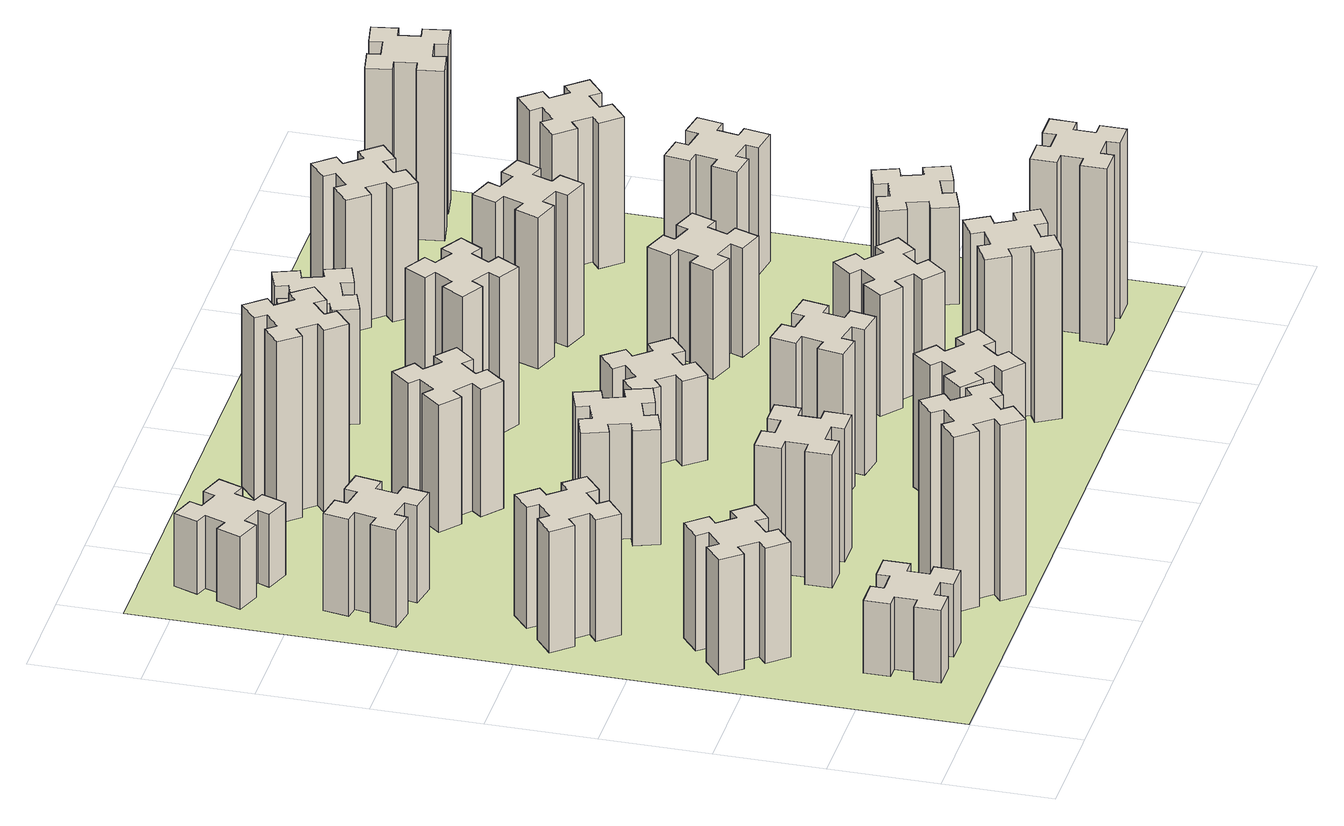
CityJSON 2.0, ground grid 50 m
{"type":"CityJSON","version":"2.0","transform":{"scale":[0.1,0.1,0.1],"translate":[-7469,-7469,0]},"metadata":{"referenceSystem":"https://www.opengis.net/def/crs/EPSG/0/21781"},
"CityObjects":{
"building1":{"type":"Building","attributes":{"class":"1000","function":"1000","usage":"1000","yearOfConstruction":2016,"roofType":"1000","measuredHeight":36,"storeysAboveGround":30,"storeysBelowGround":0},"geometry":[{"type":"Solid","lod":"1","boundaries":[[[[0,1,2,3,4,5,6,7,8,9,10,11,12,13,14,15,16,17,18,19]],[[17,16,20,21]],[[16,15,22,20]],[[15,14,23,22]],[[14,13,24,23]],[[13,12,25,24]],[[12,11,26,25]],[[11,10,27,26]],[[10,9,28,27]],[[9,8,29,28]],[[8,7,30,29]],[[7,6,31,30]],[[6,5,32,31]],[[5,4,33,32]],[[4,3,34,33]],[[3,2,35,34]],[[2,1,36,35]],[[1,0,37,36]],[[0,19,38,37]],[[19,18,39,38]],[[18,17,21,39]],[[24,25,26,27,28,29,30,31,32,33,34,35,36,37,38,39,21,20,22,23]]]]}]},
"building2":{"type":"Building","attributes":{"class":"1000","function":"1000","usage":"1000","yearOfConstruction":2016,"roofType":"1000","measuredHeight":57,"storeysAboveGround":30,"storeysBelowGround":0},"geometry":[{"type":"Solid","lod":"1","boundaries":[[[[40,41,42,43,44,45,46,47,48,49,50,51,52,53,54,55,56,57,58,59]],[[57,56,60,61]],[[56,55,62,60]],[[55,54,63,62]],[[54,53,64,63]],[[53,52,65,64]],[[52,51,66,65]],[[51,50,67,66]],[[50,49,68,67]],[[49,48,69,68]],[[48,47,70,69]],[[47,46,71,70]],[[46,45,72,71]],[[45,44,73,72]],[[44,43,74,73]],[[43,42,75,74]],[[42,41,76,75]],[[41,40,77,76]],[[40,59,78,77]],[[59,58,79,78]],[[58,57,61,79]],[[64,65,66,67,68,69,70,71,72,73,74,75,76,77,78,79,61,60,62,63]]]]}]},
"building3":{"type":"Building","attributes":{"class":"1000","function":"1000","usage":"1000","yearOfConstruction":2016,"roofType":"1000","measuredHeight":60,"storeysAboveGround":30,"storeysBelowGround":0},"geometry":[{"type":"Solid","lod":"1","boundaries":[[[[80,81,82,83,84,85,86,87,88,89,90,91,92,93,94,95,96,97,98,99]],[[97,96,100,101]],[[96,95,102,100]],[[95,94,103,102]],[[94,93,104,103]],[[93,92,105,104]],[[92,91,106,105]],[[91,90,107,106]],[[90,89,108,107]],[[89,88,109,108]],[[88,87,110,109]],[[87,86,111,110]],[[86,85,112,111]],[[85,84,113,112]],[[84,83,114,113]],[[83,82,115,114]],[[82,81,116,115]],[[81,80,117,116]],[[80,99,118,117]],[[99,98,119,118]],[[98,97,101,119]],[[104,105,106,107,108,109,110,111,112,113,114,115,116,117,118,119,101,100,102,103]]]]}]},
"building4":{"type":"Building","attributes":{"class":"1000","function":"1000","usage":"1000","yearOfConstruction":2016,"roofType":"1000","measuredHeight":48,"storeysAboveGround":30,"storeysBelowGround":0},"geometry":[{"type":"Solid","lod":"1","boundaries":[[[[120,121,122,123,124,125,126,127,128,129,130,131,132,133,134,135,136,137,138,139]],[[137,136,140,141]],[[136,135,142,140]],[[135,134,143,142]],[[134,133,144,143]],[[133,132,145,144]],[[132,131,146,145]],[[131,130,147,146]],[[130,129,148,147]],[[129,128,149,148]],[[128,127,150,149]],[[127,126,151,150]],[[126,125,152,151]],[[125,124,153,152]],[[124,123,154,153]],[[123,122,155,154]],[[122,121,156,155]],[[121,120,157,156]],[[120,139,158,157]],[[139,138,159,158]],[[138,137,141,159]],[[144,145,146,147,148,149,150,151,152,153,154,155,156,157,158,159,141,140,142,143]]]]}]},
"building5":{"type":"Building","attributes":{"class":"1000","function":"1000","usage":"1000","yearOfConstruction":2016,"roofType":"1000","measuredHeight":87,"storeysAboveGround":30,"storeysBelowGround":0},"geometry":[{"type":"Solid","lod":"1","boundaries":[[[[160,161,162,163,164,165,166,167,168,169,170,171,172,173,174,175,176,177,178,179]],[[177,176,180,181]],[[176,175,182,180]],[[175,174,183,182]],[[174,173,184,183]],[[173,172,185,184]],[[172,171,186,185]],[[171,170,187,186]],[[170,169,188,187]],[[169,168,189,188]],[[168,167,190,189]],[[167,166,191,190]],[[166,165,192,191]],[[165,164,193,192]],[[164,163,194,193]],[[163,162,195,194]],[[162,161,196,195]],[[161,160,197,196]],[[160,179,198,197]],[[179,178,199,198]],[[178,177,181,199]],[[184,185,186,187,188,189,190,191,192,193,194,195,196,197,198,199,181,180,182,183]]]]}]},
"building6":{"type":"Building","attributes":{"class":"1000","function":"1000","usage":"1000","yearOfConstruction":2016,"roofType":"1000","measuredHeight":36,"storeysAboveGround":30,"storeysBelowGround":0},"geometry":[{"type":"Solid","lod":"1","boundaries":[[[[200,201,202,203,204,205,206,207,208,209,210,211,212,213,214,215,216,217,218,219]],[[217,216,220,221]],[[216,215,222,220]],[[215,214,223,222]],[[214,213,224,223]],[[213,212,225,224]],[[212,211,226,225]],[[211,210,227,226]],[[210,209,228,227]],[[209,208,229,228]],[[208,207,230,229]],[[207,206,231,230]],[[206,205,232,231]],[[205,204,233,232]],[[204,203,234,233]],[[203,202,235,234]],[[202,201,236,235]],[[201,200,237,236]],[[200,219,238,237]],[[219,218,239,238]],[[218,217,221,239]],[[224,225,226,227,228,229,230,231,232,233,234,235,236,237,238,239,221,220,222,223]]]]}]},
"building7":{"type":"Building","attributes":{"class":"1000","function":"1000","usage":"1000","yearOfConstruction":2016,"roofType":"1000","measuredHeight":66,"storeysAboveGround":30,"storeysBelowGround":0},"geometry":[{"type":"Solid","lod":"1","boundaries":[[[[240,241,242,243,244,245,246,247,248,249,250,251,252,253,254,255,256,257,258,259]],[[257,256,260,261]],[[256,255,262,260]],[[255,254,263,262]],[[254,253,264,263]],[[253,252,265,264]],[[252,251,266,265]],[[251,250,267,266]],[[250,249,268,267]],[[249,248,269,268]],[[248,247,270,269]],[[247,246,271,270]],[[246,245,272,271]],[[245,244,273,272]],[[244,243,274,273]],[[243,242,275,274]],[[242,241,276,275]],[[241,240,277,276]],[[240,259,278,277]],[[259,258,279,278]],[[258,257,261,279]],[[264,265,266,267,268,269,270,271,272,273,274,275,276,277,278,279,261,260,262,263]]]]}]},
"building8":{"type":"Building","attributes":{"class":"1000","function":"1000","usage":"1000","yearOfConstruction":2016,"roofType":"1000","measuredHeight":57,"storeysAboveGround":30,"storeysBelowGround":0},"geometry":[{"type":"Solid","lod":"1","boundaries":[[[[280,281,282,283,284,285,286,287,288,289,290,291,292,293,294,295,296,297,298,299]],[[297,296,300,301]],[[296,295,302,300]],[[295,294,303,302]],[[294,293,304,303]],[[293,292,305,304]],[[292,291,306,305]],[[291,290,307,306]],[[290,289,308,307]],[[289,288,309,308]],[[288,287,310,309]],[[287,286,311,310]],[[286,285,312,311]],[[285,284,313,312]],[[284,283,314,313]],[[283,282,315,314]],[[282,281,316,315]],[[281,280,317,316]],[[280,299,318,317]],[[299,298,319,318]],[[298,297,301,319]],[[304,305,306,307,308,309,310,311,312,313,314,315,316,317,318,319,301,300,302,303]]]]}]},
"building9":{"type":"Building","attributes":{"class":"1000","function":"1000","usage":"1000","yearOfConstruction":2016,"roofType":"1000","measuredHeight":63,"storeysAboveGround":30,"storeysBelowGround":0},"geometry":[{"type":"Solid","lod":"1","boundaries":[[[[320,321,322,323,324,325,326,327,328,329,330,331,332,333,334,335,336,337,338,339]],[[337,336,340,341]],[[336,335,342,340]],[[335,334,343,342]],[[334,333,344,343]],[[333,332,345,344]],[[332,331,346,345]],[[331,330,347,346]],[[330,329,348,347]],[[329,328,349,348]],[[328,327,350,349]],[[327,326,351,350]],[[326,325,352,351]],[[325,324,353,352]],[[324,323,354,353]],[[323,322,355,354]],[[322,321,356,355]],[[321,320,357,356]],[[320,339,358,357]],[[339,338,359,358]],[[338,337,341,359]],[[344,345,346,347,348,349,350,351,352,353,354,355,356,357,358,359,341,340,342,343]]]]}]},
"building10":{"type":"Building","attributes":{"class":"1000","function":"1000","usage":"1000","yearOfConstruction":2016,"roofType":"1000","measuredHeight":66,"storeysAboveGround":30,"storeysBelowGround":0},"geometry":[{"type":"Solid","lod":"1","boundaries":[[[[360,361,362,363,364,365,366,367,368,369,370,371,372,373,374,375,376,377,378,379]],[[377,376,380,381]],[[376,375,382,380]],[[375,374,383,382]],[[374,373,384,383]],[[373,372,385,384]],[[372,371,386,385]],[[371,370,387,386]],[[370,369,388,387]],[[369,368,389,388]],[[368,367,390,389]],[[367,366,391,390]],[[366,365,392,391]],[[365,364,393,392]],[[364,363,394,393]],[[363,362,395,394]],[[362,361,396,395]],[[361,360,397,396]],[[360,379,398,397]],[[379,378,399,398]],[[378,377,381,399]],[[384,385,386,387,388,389,390,391,392,393,394,395,396,397,398,399,381,380,382,383]]]]}]},
"building11":{"type":"Building","attributes":{"class":"1000","function":"1000","usage":"1000","yearOfConstruction":2016,"roofType":"1000","measuredHeight":90,"storeysAboveGround":30,"storeysBelowGround":0},"geometry":[{"type":"Solid","lod":"1","boundaries":[[[[400,401,402,403,404,405,406,407,408,409,410,411,412,413,414,415,416,417,418,419]],[[417,416,420,421]],[[416,415,422,420]],[[415,414,423,422]],[[414,413,424,423]],[[413,412,425,424]],[[412,411,426,425]],[[411,410,427,426]],[[410,409,428,427]],[[409,408,429,428]],[[408,407,430,429]],[[407,406,431,430]],[[406,405,432,431]],[[405,404,433,432]],[[404,403,434,433]],[[403,402,435,434]],[[402,401,436,435]],[[401,400,437,436]],[[400,419,438,437]],[[419,418,439,438]],[[418,417,421,439]],[[424,425,426,427,428,429,430,431,432,433,434,435,436,437,438,439,421,420,422,423]]]]}]},
"building12":{"type":"Building","attributes":{"class":"1000","function":"1000","usage":"1000","yearOfConstruction":2016,"roofType":"1000","measuredHeight":72,"storeysAboveGround":30,"storeysBelowGround":0},"geometry":[{"type":"Solid","lod":"1","boundaries":[[[[440,441,442,443,444,445,446,447,448,449,450,451,452,453,454,455,456,457,458,459]],[[457,456,460,461]],[[456,455,462,460]],[[455,454,463,462]],[[454,453,464,463]],[[453,452,465,464]],[[452,451,466,465]],[[451,450,467,466]],[[450,449,468,467]],[[449,448,469,468]],[[448,447,470,469]],[[447,446,471,470]],[[446,445,472,471]],[[445,444,473,472]],[[444,443,474,473]],[[443,442,475,474]],[[442,441,476,475]],[[441,440,477,476]],[[440,459,478,477]],[[459,458,479,478]],[[458,457,461,479]],[[464,465,466,467,468,469,470,471,472,473,474,475,476,477,478,479,461,460,462,463]]]]}]},
"building13":{"type":"Building","attributes":{"class":"1000","function":"1000","usage":"1000","yearOfConstruction":2016,"roofType":"1000","measuredHeight":42,"storeysAboveGround":30,"storeysBelowGround":0},"geometry":[{"type":"Solid","lod":"1","boundaries":[[[[480,481,482,483,484,485,486,487,488,489,490,491,492,493,494,495,496,497,498,499]],[[497,496,500,501]],[[496,495,502,500]],[[495,494,503,502]],[[494,493,504,503]],[[493,492,505,504]],[[492,491,506,505]],[[491,490,507,506]],[[490,489,508,507]],[[489,488,509,508]],[[488,487,510,509]],[[487,486,511,510]],[[486,485,512,511]],[[485,484,513,512]],[[484,483,514,513]],[[483,482,515,514]],[[482,481,516,515]],[[481,480,517,516]],[[480,499,518,517]],[[499,498,519,518]],[[498,497,501,519]],[[504,505,506,507,508,509,510,511,512,513,514,515,516,517,518,519,501,500,502,503]]]]}]},
"building14":{"type":"Building","attributes":{"class":"1000","function":"1000","usage":"1000","yearOfConstruction":2016,"roofType":"1000","measuredHeight":78,"storeysAboveGround":30,"storeysBelowGround":0},"geometry":[{"type":"Solid","lod":"1","boundaries":[[[[520,521,522,523,524,525,526,527,528,529,530,531,532,533,534,535,536,537,538,539]],[[537,536,540,541]],[[536,535,542,540]],[[535,534,543,542]],[[534,533,544,543]],[[533,532,545,544]],[[532,531,546,545]],[[531,530,547,546]],[[530,529,548,547]],[[529,528,549,548]],[[528,527,550,549]],[[527,526,551,550]],[[526,525,552,551]],[[525,524,553,552]],[[524,523,554,553]],[[523,522,555,554]],[[522,521,556,555]],[[521,520,557,556]],[[520,539,558,557]],[[539,538,559,558]],[[538,537,541,559]],[[544,545,546,547,548,549,550,551,552,553,554,555,556,557,558,559,541,540,542,543]]]]}]},
"building15":{"type":"Building","attributes":{"class":"1000","function":"1000","usage":"1000","yearOfConstruction":2016,"roofType":"1000","measuredHeight":84,"storeysAboveGround":30,"storeysBelowGround":0},"geometry":[{"type":"Solid","lod":"1","boundaries":[[[[560,561,562,563,564,565,566,567,568,569,570,571,572,573,574,575,576,577,578,579]],[[577,576,580,581]],[[576,575,582,580]],[[575,574,583,582]],[[574,573,584,583]],[[573,572,585,584]],[[572,571,586,585]],[[571,570,587,586]],[[570,569,588,587]],[[569,568,589,588]],[[568,567,590,589]],[[567,566,591,590]],[[566,565,592,591]],[[565,564,593,592]],[[564,563,594,593]],[[563,562,595,594]],[[562,561,596,595]],[[561,560,597,596]],[[560,579,598,597]],[[579,578,599,598]],[[578,577,581,599]],[[584,585,586,587,588,589,590,591,592,593,594,595,596,597,598,599,581,580,582,583]]]]}]},
"building16":{"type":"Building","attributes":{"class":"1000","function":"1000","usage":"1000","yearOfConstruction":2016,"roofType":"1000","measuredHeight":57,"storeysAboveGround":30,"storeysBelowGround":0},"geometry":[{"type":"Solid","lod":"1","boundaries":[[[[600,601,602,603,604,605,606,607,608,609,610,611,612,613,614,615,616,617,618,619]],[[617,616,620,621]],[[616,615,622,620]],[[615,614,623,622]],[[614,613,624,623]],[[613,612,625,624]],[[612,611,626,625]],[[611,610,627,626]],[[610,609,628,627]],[[609,608,629,628]],[[608,607,630,629]],[[607,606,631,630]],[[606,605,632,631]],[[605,604,633,632]],[[604,603,634,633]],[[603,602,635,634]],[[602,601,636,635]],[[601,600,637,636]],[[600,619,638,637]],[[619,618,639,638]],[[618,617,621,639]],[[624,625,626,627,628,629,630,631,632,633,634,635,636,637,638,639,621,620,622,623]]]]}]},
"building17":{"type":"Building","attributes":{"class":"1000","function":"1000","usage":"1000","yearOfConstruction":2016,"roofType":"1000","measuredHeight":60,"storeysAboveGround":30,"storeysBelowGround":0},"geometry":[{"type":"Solid","lod":"1","boundaries":[[[[640,641,642,643,644,645,646,647,648,649,650,651,652,653,654,655,656,657,658,659]],[[657,656,660,661]],[[656,655,662,660]],[[655,654,663,662]],[[654,653,664,663]],[[653,652,665,664]],[[652,651,666,665]],[[651,650,667,666]],[[650,649,668,667]],[[649,648,669,668]],[[648,647,670,669]],[[647,646,671,670]],[[646,645,672,671]],[[645,644,673,672]],[[644,643,674,673]],[[643,642,675,674]],[[642,641,676,675]],[[641,640,677,676]],[[640,659,678,677]],[[659,658,679,678]],[[658,657,661,679]],[[664,665,666,667,668,669,670,671,672,673,674,675,676,677,678,679,661,660,662,663]]]]}]},
"building18":{"type":"Building","attributes":{"class":"1000","function":"1000","usage":"1000","yearOfConstruction":2016,"roofType":"1000","measuredHeight":54,"storeysAboveGround":30,"storeysBelowGround":0},"geometry":[{"type":"Solid","lod":"1","boundaries":[[[[680,681,682,683,684,685,686,687,688,689,690,691,692,693,694,695,696,697,698,699]],[[697,696,700,701]],[[696,695,702,700]],[[695,694,703,702]],[[694,693,704,703]],[[693,692,705,704]],[[692,691,706,705]],[[691,690,707,706]],[[690,689,708,707]],[[689,688,709,708]],[[688,687,710,709]],[[687,686,711,710]],[[686,685,712,711]],[[685,684,713,712]],[[684,683,714,713]],[[683,682,715,714]],[[682,681,716,715]],[[681,680,717,716]],[[680,699,718,717]],[[699,698,719,718]],[[698,697,701,719]],[[704,705,706,707,708,709,710,711,712,713,714,715,716,717,718,719,701,700,702,703]]]]}]},
"building19":{"type":"Building","attributes":{"class":"1000","function":"1000","usage":"1000","yearOfConstruction":2016,"roofType":"1000","measuredHeight":75,"storeysAboveGround":30,"storeysBelowGround":0},"geometry":[{"type":"Solid","lod":"1","boundaries":[[[[720,721,722,723,724,725,726,727,728,729,730,731,732,733,734,735,736,737,738,739]],[[737,736,740,741]],[[736,735,742,740]],[[735,734,743,742]],[[734,733,744,743]],[[733,732,745,744]],[[732,731,746,745]],[[731,730,747,746]],[[730,729,748,747]],[[729,728,749,748]],[[728,727,750,749]],[[727,726,751,750]],[[726,725,752,751]],[[725,724,753,752]],[[724,723,754,753]],[[723,722,755,754]],[[722,721,756,755]],[[721,720,757,756]],[[720,739,758,757]],[[739,738,759,758]],[[738,737,741,759]],[[744,745,746,747,748,749,750,751,752,753,754,755,756,757,758,759,741,740,742,743]]]]}]},
"building20":{"type":"Building","attributes":{"class":"1000","function":"1000","usage":"1000","yearOfConstruction":2016,"roofType":"1000","measuredHeight":87,"storeysAboveGround":30,"storeysBelowGround":0},"geometry":[{"type":"Solid","lod":"1","boundaries":[[[[760,761,762,763,764,765,766,767,768,769,770,771,772,773,774,775,776,777,778,779]],[[777,776,780,781]],[[776,775,782,780]],[[775,774,783,782]],[[774,773,784,783]],[[773,772,785,784]],[[772,771,786,785]],[[771,770,787,786]],[[770,769,788,787]],[[769,768,789,788]],[[768,767,790,789]],[[767,766,791,790]],[[766,765,792,791]],[[765,764,793,792]],[[764,763,794,793]],[[763,762,795,794]],[[762,761,796,795]],[[761,760,797,796]],[[760,779,798,797]],[[779,778,799,798]],[[778,777,781,799]],[[784,785,786,787,788,789,790,791,792,793,794,795,796,797,798,799,781,780,782,783]]]]}]},
"building21":{"type":"Building","attributes":{"class":"1000","function":"1000","usage":"1000","yearOfConstruction":2016,"roofType":"1000","measuredHeight":66,"storeysAboveGround":30,"storeysBelowGround":0},"geometry":[{"type":"Solid","lod":"1","boundaries":[[[[800,801,802,803,804,805,806,807,808,809,810,811,812,813,814,815,816,817,818,819]],[[817,816,820,821]],[[816,815,822,820]],[[815,814,823,822]],[[814,813,824,823]],[[813,812,825,824]],[[812,811,826,825]],[[811,810,827,826]],[[810,809,828,827]],[[809,808,829,828]],[[808,807,830,829]],[[807,806,831,830]],[[806,805,832,831]],[[805,804,833,832]],[[804,803,834,833]],[[803,802,835,834]],[[802,801,836,835]],[[801,800,837,836]],[[800,819,838,837]],[[819,818,839,838]],[[818,817,821,839]],[[824,825,826,827,828,829,830,831,832,833,834,835,836,837,838,839,821,820,822,823]]]]}]},
"building22":{"type":"Building","attributes":{"class":"1000","function":"1000","usage":"1000","yearOfConstruction":2016,"roofType":"1000","measuredHeight":48,"storeysAboveGround":30,"storeysBelowGround":0},"geometry":[{"type":"Solid","lod":"1","boundaries":[[[[840,841,842,843,844,845,846,847,848,849,850,851,852,853,854,855,856,857,858,859]],[[857,856,860,861]],[[856,855,862,860]],[[855,854,863,862]],[[854,853,864,863]],[[853,852,865,864]],[[852,851,866,865]],[[851,850,867,866]],[[850,849,868,867]],[[849,848,869,868]],[[848,847,870,869]],[[847,846,871,870]],[[846,845,872,871]],[[845,844,873,872]],[[844,843,874,873]],[[843,842,875,874]],[[842,841,876,875]],[[841,840,877,876]],[[840,859,878,877]],[[859,858,879,878]],[[858,857,861,879]],[[864,865,866,867,868,869,870,871,872,873,874,875,876,877,878,879,861,860,862,863]]]]}]},
"building23":{"type":"Building","attributes":{"class":"1000","function":"1000","usage":"1000","yearOfConstruction":2016,"roofType":"1000","measuredHeight":63,"storeysAboveGround":30,"storeysBelowGround":0},"geometry":[{"type":"Solid","lod":"1","boundaries":[[[[880,881,882,883,884,885,886,887,888,889,890,891,892,893,894,895,896,897,898,899]],[[897,896,900,901]],[[896,895,902,900]],[[895,894,903,902]],[[894,893,904,903]],[[893,892,905,904]],[[892,891,906,905]],[[891,890,907,906]],[[890,889,908,907]],[[889,888,909,908]],[[888,887,910,909]],[[887,886,911,910]],[[886,885,912,911]],[[885,884,913,912]],[[884,883,914,913]],[[883,882,915,914]],[[882,881,916,915]],[[881,880,917,916]],[[880,899,918,917]],[[899,898,919,918]],[[898,897,901,919]],[[904,905,906,907,908,909,910,911,912,913,914,915,916,917,918,919,901,900,902,903]]]]}]},
"building24":{"type":"Building","attributes":{"class":"1000","function":"1000","usage":"1000","yearOfConstruction":2016,"roofType":"1000","measuredHeight":72,"storeysAboveGround":30,"storeysBelowGround":0},"geometry":[{"type":"Solid","lod":"1","boundaries":[[[[920,921,922,923,924,925,926,927,928,929,930,931,932,933,934,935,936,937,938,939]],[[937,936,940,941]],[[936,935,942,940]],[[935,934,943,942]],[[934,933,944,943]],[[933,932,945,944]],[[932,931,946,945]],[[931,930,947,946]],[[930,929,948,947]],[[929,928,949,948]],[[928,927,950,949]],[[927,926,951,950]],[[926,925,952,951]],[[925,924,953,952]],[[924,923,954,953]],[[923,922,955,954]],[[922,921,956,955]],[[921,920,957,956]],[[920,939,958,957]],[[939,938,959,958]],[[938,937,941,959]],[[944,945,946,947,948,949,950,951,952,953,954,955,956,957,958,959,941,940,942,943]]]]}]},
"building25":{"type":"Building","attributes":{"class":"1000","function":"1000","usage":"1000","yearOfConstruction":2016,"roofType":"1000","measuredHeight":84,"storeysAboveGround":30,"storeysBelowGround":0},"geometry":[{"type":"Solid","lod":"1","boundaries":[[[[960,961,962,963,964,965,966,967,968,969,970,971,972,973,974,975,976,977,978,979]],[[977,976,980,981]],[[976,975,982,980]],[[975,974,983,982]],[[974,973,984,983]],[[973,972,985,984]],[[972,971,986,985]],[[971,970,987,986]],[[970,969,988,987]],[[969,968,989,988]],[[968,967,990,989]],[[967,966,991,990]],[[966,965,992,991]],[[965,964,993,992]],[[964,963,994,993]],[[963,962,995,994]],[[962,961,996,995]],[[961,960,997,996]],[[960,979,998,997]],[[979,978,999,998]],[[978,977,981,999]],[[984,985,986,987,988,989,990,991,992,993,994,995,996,997,998,999,981,980,982,983]]]]}]},
"landuse1":{"type":"LandUse","attributes":{"name":"plot1","function":"1010"},"geometry":[{"type":"MultiSurface","lod":"1","boundaries":[[[1000,1001,1002,1003]]]}]}
},
"vertices":[
[425,265,0],[525,265,0],[525,205,0],[645,205,0],[645,325,0],[585,325,0],[585,425,0],[645,425,0],[645,545,0],[525,545,0],[525,485,0],[425,485,0],[425,545,0],[305,545,0],[305,425,0],[365,425,0],[365,325,0],[305,325,0],[305,205,0],[425,205,0],[365,325,360],[305,325,360],[365,425,360],[305,425,360],[305,545,360],[425,545,360],[425,485,360],[525,485,360],[525,545,360],[645,545,360],[645,425,360],[585,425,360],[585,325,360],[645,325,360],[645,205,360],[525,205,360],[525,265,360],[425,265,360],[425,205,360],[305,205,360],
[492,1148,0],[427,1224,0],[473,1263,0],[396,1355,0],[304,1278,0],[343,1232,0],[266,1167,0],[228,1213,0],[136,1136,0],[213,1044,0],[259,1083,0],[323,1006,0],[277,968,0],[354,876,0],[446,953,0],[408,999,0],[484,1063,0],[523,1017,0],[615,1094,0],[538,1186,0],[484,1063,570],[523,1017,570],[408,999,570],[446,953,570],[354,876,570],[277,968,570],[323,1006,570],[259,1083,570],[213,1044,570],[136,1136,570],[228,1213,570],[266,1167,570],[343,1232,570],[304,1278,570],[396,1355,570],[473,1263,570],[427,1224,570],[492,1148,570],[538,1186,570],[615,1094,570],
[259,1823,0],[323,1746,0],[277,1708,0],[354,1616,0],[446,1693,0],[408,1739,0],[484,1803,0],[523,1757,0],[615,1834,0],[538,1926,0],[492,1888,0],[427,1964,0],[473,2003,0],[396,2095,0],[304,2018,0],[343,1972,0],[266,1907,0],[228,1953,0],[136,1876,0],[213,1784,0],[266,1907,600],[228,1953,600],[343,1972,600],[304,2018,600],[396,2095,600],[473,2003,600],[427,1964,600],[492,1888,600],[538,1926,600],[615,1834,600],[523,1757,600],[484,1803,600],[408,1739,600],[446,1693,600],[354,1616,600],[277,1708,600],[323,1746,600],[259,1823,600],[213,1784,600],[136,1876,600],
[475,2627,0],[492,2725,0],[551,2715,0],[572,2833,0],[454,2854,0],[444,2795,0],[345,2812,0],[356,2871,0],[237,2892,0],[217,2774,0],[276,2764,0],[258,2665,0],[199,2676,0],[178,2557,0],[297,2537,0],[307,2596,0],[405,2578,0],[395,2519,0],[513,2498,0],[534,2617,0],[405,2578,480],[395,2519,480],[307,2596,480],[297,2537,480],[178,2557,480],[199,2676,480],[258,2665,480],[276,2764,480],[217,2774,480],[237,2892,480],[356,2871,480],[345,2812,480],[444,2795,480],[454,2854,480],[572,2833,480],[551,2715,480],[492,2725,480],[475,2627,480],[534,2617,480],[513,2498,480],
[1232,308,0],[1167,384,0],[1213,423,0],[1136,515,0],[1044,438,0],[1083,392,0],[1006,327,0],[968,373,0],[876,296,0],[953,204,0],[999,243,0],[1063,166,0],[1017,128,0],[1094,36,0],[1186,113,0],[1148,159,0],[1224,223,0],[1263,177,0],[1355,254,0],[1278,346,0],[1224,223,870],[1263,177,870],[1148,159,870],[1186,113,870],[1094,36,870],[1017,128,870],[1063,166,870],[999,243,870],[953,204,870],[876,296,870],[968,373,870],[1006,327,870],[1083,392,870],[1044,438,870],[1136,515,870],[1213,423,870],[1167,384,870],[1232,308,870],[1278,346,870],[1355,254,870],
[462,3251,0],[496,3345,0],[552,3324,0],[593,3437,0],[480,3478,0],[460,3422,0],[366,3456,0],[387,3512,0],[274,3553,0],[233,3440,0],[289,3420,0],[255,3326,0],[199,3347,0],[157,3234,0],[270,3193,0],[291,3249,0],[385,3215,0],[364,3159,0],[477,3117,0],[518,3230,0],[385,3215,360],[364,3159,360],[291,3249,360],[270,3193,360],[157,3234,360],[199,3347,360],[255,3326,360],[289,3420,360],[233,3440,360],[274,3553,360],[387,3512,360],[366,3456,360],[460,3422,360],[480,3478,360],[593,3437,360],[552,3324,360],[496,3345,360],[462,3251,360],[518,3230,360],[477,3117,360],
[1005,1065,0],[1005,965,0],[945,965,0],[945,845,0],[1065,845,0],[1065,905,0],[1165,905,0],[1165,845,0],[1285,845,0],[1285,965,0],[1225,965,0],[1225,1065,0],[1285,1065,0],[1285,1185,0],[1165,1185,0],[1165,1125,0],[1065,1125,0],[1065,1185,0],[945,1185,0],[945,1065,0],[1065,1125,660],[1065,1185,660],[1165,1125,660],[1165,1185,660],[1285,1185,660],[1285,1065,660],[1225,1065,660],[1225,965,660],[1285,965,660],[1285,845,660],[1165,845,660],[1165,905,660],[1065,905,660],[1065,845,660],[945,845,660],[945,965,660],[1005,965,660],[1005,1065,660],[945,1065,660],[945,1185,660],
[1336,1846,0],[1302,1940,0],[1358,1960,0],[1317,2073,0],[1204,2032,0],[1225,1976,0],[1131,1942,0],[1110,1998,0],[997,1957,0],[1039,1844,0],[1095,1865,0],[1129,1771,0],[1073,1750,0],[1114,1637,0],[1227,1679,0],[1206,1735,0],[1300,1769,0],[1320,1713,0],[1433,1754,0],[1392,1867,0],[1300,1769,570],[1320,1713,570],[1206,1735,570],[1227,1679,570],[1114,1637,570],[1073,1750,570],[1129,1771,570],[1095,1865,570],[1039,1844,570],[997,1957,570],[1110,1998,570],[1131,1942,570],[1225,1976,570],[1204,2032,570],[1317,2073,570],[1358,1960,570],[1302,1940,570],[1336,1846,570],[1392,1867,570],[1433,1754,570],
[1267,2486,0],[1332,2563,0],[1378,2524,0],[1455,2616,0],[1363,2693,0],[1324,2647,0],[1248,2712,0],[1286,2758,0],[1194,2835,0],[1117,2743,0],[1163,2704,0],[1099,2628,0],[1053,2666,0],[976,2574,0],[1068,2497,0],[1106,2543,0],[1183,2479,0],[1144,2433,0],[1236,2356,0],[1313,2448,0],[1183,2479,630],[1144,2433,630],[1106,2543,630],[1068,2497,630],[976,2574,630],[1053,2666,630],[1099,2628,630],[1163,2704,630],[1117,2743,630],[1194,2835,630],[1286,2758,630],[1248,2712,630],[1324,2647,630],[1363,2693,630],[1455,2616,630],[1378,2524,630],[1332,2563,630],[1267,2486,630],[1313,2448,630],[1236,2356,630],
[1803,584,0],[1739,508,0],[1693,546,0],[1616,454,0],[1708,377,0],[1746,423,0],[1823,359,0],[1784,313,0],[1876,236,0],[1953,328,0],[1907,366,0],[1972,443,0],[2018,404,0],[2095,496,0],[2003,573,0],[1964,527,0],[1888,592,0],[1926,638,0],[1834,715,0],[1757,623,0],[1888,592,660],[1926,638,660],[1964,527,660],[2003,573,660],[2095,496,660],[2018,404,660],[1972,443,660],[1907,366,660],[1953,328,660],[1876,236,660],[1784,313,660],[1823,359,660],[1746,423,660],[1708,377,660],[1616,454,660],[1693,546,660],[1739,508,660],[1803,584,660],[1757,623,660],[1834,715,660],
[999,3203,0],[1063,3126,0],[1017,3088,0],[1094,2996,0],[1186,3073,0],[1148,3119,0],[1224,3183,0],[1263,3137,0],[1355,3214,0],[1278,3306,0],[1232,3268,0],[1167,3344,0],[1213,3383,0],[1136,3475,0],[1044,3398,0],[1083,3352,0],[1006,3287,0],[968,3333,0],[876,3256,0],[953,3164,0],[1006,3287,900],[968,3333,900],[1083,3352,900],[1044,3398,900],[1136,3475,900],[1213,3383,900],[1167,3344,900],[1232,3268,900],[1278,3306,900],[1355,3214,900],[1263,3137,900],[1224,3183,900],[1148,3119,900],[1186,3073,900],[1094,2996,900],[1017,3088,900],[1063,3126,900],[999,3203,900],[953,3164,900],[876,3256,900],
[1924,1215,0],[1825,1232,0],[1836,1291,0],[1717,1312,0],[1697,1194,0],[1756,1184,0],[1738,1085,0],[1679,1096,0],[1658,977,0],[1777,957,0],[1787,1016,0],[1885,998,0],[1875,939,0],[1993,918,0],[2014,1037,0],[1955,1047,0],[1972,1145,0],[2031,1135,0],[2052,1253,0],[1934,1274,0],[1972,1145,720],[2031,1135,720],[1955,1047,720],[2014,1037,720],[1993,918,720],[1875,939,720],[1885,998,720],[1787,1016,720],[1777,957,720],[1658,977,720],[1679,1096,720],[1738,1085,720],[1756,1184,720],[1697,1194,720],[1717,1312,720],[1836,1291,720],[1825,1232,720],[1924,1215,720],[1934,1274,720],[2052,1253,720],
[1739,1823,0],[1803,1746,0],[1757,1708,0],[1834,1616,0],[1926,1693,0],[1888,1739,0],[1964,1803,0],[2003,1757,0],[2095,1834,0],[2018,1926,0],[1972,1888,0],[1907,1964,0],[1953,2003,0],[1876,2095,0],[1784,2018,0],[1823,1972,0],[1746,1907,0],[1708,1953,0],[1616,1876,0],[1693,1784,0],[1746,1907,420],[1708,1953,420],[1823,1972,420],[1784,2018,420],[1876,2095,420],[1953,2003,420],[1907,1964,420],[1972,1888,420],[2018,1926,420],[2095,1834,420],[2003,1757,420],[1964,1803,420],[1888,1739,420],[1926,1693,420],[1834,1616,420],[1757,1708,420],[1803,1746,420],[1739,1823,420],[1693,1784,420],[1616,1876,420],
[1926,2597,0],[1976,2684,0],[2028,2654,0],[2088,2758,0],[1984,2818,0],[1954,2766,0],[1867,2816,0],[1897,2868,0],[1793,2928,0],[1733,2824,0],[1785,2794,0],[1735,2707,0],[1683,2737,0],[1623,2633,0],[1727,2573,0],[1757,2625,0],[1844,2575,0],[1814,2523,0],[1918,2463,0],[1978,2567,0],[1844,2575,780],[1814,2523,780],[1757,2625,780],[1727,2573,780],[1623,2633,780],[1683,2737,780],[1735,2707,780],[1785,2794,780],[1733,2824,780],[1793,2928,780],[1897,2868,780],[1867,2816,780],[1954,2766,780],[1984,2818,780],[2088,2758,780],[2028,2654,780],[1976,2684,780],[1926,2597,780],[1978,2567,780],[1918,2463,780],
[2475,464,0],[2525,377,0],[2473,347,0],[2533,243,0],[2637,303,0],[2607,355,0],[2694,405,0],[2724,353,0],[2828,413,0],[2768,517,0],[2716,487,0],[2666,574,0],[2718,604,0],[2658,708,0],[2554,648,0],[2584,596,0],[2497,546,0],[2467,598,0],[2363,538,0],[2423,434,0],[2497,546,840],[2467,598,840],[2584,596,840],[2554,648,840],[2658,708,840],[2718,604,840],[2666,574,840],[2716,487,840],[2768,517,840],[2828,413,840],[2724,353,840],[2694,405,840],[2607,355,840],[2637,303,840],[2533,243,840],[2473,347,840],[2525,377,840],[2475,464,840],[2423,434,840],[2363,538,840],
[1846,3215,0],[1940,3249,0],[1960,3193,0],[2073,3234,0],[2032,3347,0],[1976,3326,0],[1942,3420,0],[1998,3440,0],[1957,3553,0],[1844,3512,0],[1865,3456,0],[1771,3422,0],[1750,3478,0],[1637,3437,0],[1679,3324,0],[1735,3345,0],[1769,3251,0],[1713,3230,0],[1754,3117,0],[1867,3159,0],[1769,3251,570],[1713,3230,570],[1735,3345,570],[1679,3324,570],[1637,3437,570],[1750,3478,570],[1771,3422,570],[1865,3456,570],[1844,3512,570],[1957,3553,570],[1998,3440,570],[1942,3420,570],[1976,3326,570],[2032,3347,570],[2073,3234,570],[1960,3193,570],[1940,3249,570],[1846,3215,570],[1867,3159,570],[1754,3117,570],
[2486,963,0],[2563,899,0],[2524,853,0],[2616,776,0],[2693,868,0],[2647,906,0],[2712,983,0],[2758,944,0],[2835,1036,0],[2743,1113,0],[2704,1067,0],[2628,1132,0],[2666,1178,0],[2574,1255,0],[2497,1163,0],[2543,1124,0],[2479,1048,0],[2433,1086,0],[2356,994,0],[2448,917,0],[2479,1048,600],[2433,1086,600],[2543,1124,600],[2497,1163,600],[2574,1255,600],[2666,1178,600],[2628,1132,600],[2704,1067,600],[2743,1113,600],[2835,1036,600],[2758,944,600],[2712,983,600],[2647,906,600],[2693,868,600],[2616,776,600],[2524,853,600],[2563,899,600],[2486,963,600],[2448,917,600],[2356,994,600],
[2611,1769,0],[2705,1735,0],[2684,1679,0],[2797,1637,0],[2838,1750,0],[2782,1771,0],[2816,1865,0],[2872,1844,0],[2913,1957,0],[2800,1998,0],[2780,1942,0],[2686,1976,0],[2707,2032,0],[2594,2073,0],[2553,1960,0],[2609,1940,0],[2575,1846,0],[2519,1867,0],[2477,1754,0],[2590,1713,0],[2575,1846,540],[2519,1867,540],[2609,1940,540],[2553,1960,540],[2594,2073,540],[2707,2032,540],[2686,1976,540],[2780,1942,540],[2800,1998,540],[2913,1957,540],[2872,1844,540],[2816,1865,540],[2782,1771,540],[2838,1750,540],[2797,1637,540],[2684,1679,540],[2705,1735,540],[2611,1769,540],[2590,1713,540],[2477,1754,540],
[2511,2509,0],[2605,2475,0],[2584,2419,0],[2697,2377,0],[2738,2490,0],[2682,2511,0],[2716,2605,0],[2772,2584,0],[2813,2697,0],[2700,2738,0],[2680,2682,0],[2586,2716,0],[2607,2772,0],[2494,2813,0],[2453,2700,0],[2509,2680,0],[2475,2586,0],[2419,2607,0],[2377,2494,0],[2490,2453,0],[2475,2586,750],[2419,2607,750],[2509,2680,750],[2453,2700,750],[2494,2813,750],[2607,2772,750],[2586,2716,750],[2680,2682,750],[2700,2738,750],[2813,2697,750],[2772,2584,750],[2716,2605,750],[2682,2511,750],[2738,2490,750],[2697,2377,750],[2584,2419,750],[2605,2475,750],[2511,2509,750],[2490,2453,750],[2377,2494,750],
[3225,425,0],[3225,325,0],[3165,325,0],[3165,205,0],[3285,205,0],[3285,265,0],[3385,265,0],[3385,205,0],[3505,205,0],[3505,325,0],[3445,325,0],[3445,425,0],[3505,425,0],[3505,545,0],[3385,545,0],[3385,485,0],[3285,485,0],[3285,545,0],[3165,545,0],[3165,425,0],[3285,485,870],[3285,545,870],[3385,485,870],[3385,545,870],[3505,545,870],[3505,425,870],[3445,425,870],[3445,325,870],[3505,325,870],[3505,205,870],[3385,205,870],[3385,265,870],[3285,265,870],[3285,205,870],[3165,205,870],[3165,325,870],[3225,325,870],[3225,425,870],[3165,425,870],[3165,545,870],
[2812,3368,0],[2747,3444,0],[2793,3483,0],[2716,3575,0],[2624,3498,0],[2663,3452,0],[2586,3387,0],[2548,3433,0],[2456,3356,0],[2533,3264,0],[2579,3303,0],[2643,3226,0],[2597,3188,0],[2674,3096,0],[2766,3173,0],[2728,3219,0],[2804,3283,0],[2843,3237,0],[2935,3314,0],[2858,3406,0],[2804,3283,660],[2843,3237,660],[2728,3219,660],[2766,3173,660],[2674,3096,660],[2597,3188,660],[2643,3226,660],[2579,3303,660],[2533,3264,660],[2456,3356,660],[2548,3433,660],[2586,3387,660],[2663,3452,660],[2624,3498,660],[2716,3575,660],[2793,3483,660],[2747,3444,660],[2812,3368,660],[2858,3406,660],[2935,3314,660],
[3315,1125,0],[3349,1031,0],[3293,1010,0],[3334,897,0],[3447,939,0],[3426,995,0],[3520,1029,0],[3540,973,0],[3653,1014,0],[3612,1127,0],[3556,1106,0],[3522,1200,0],[3578,1220,0],[3537,1333,0],[3424,1292,0],[3445,1236,0],[3351,1202,0],[3330,1258,0],[3217,1217,0],[3259,1104,0],[3351,1202,480],[3330,1258,480],[3445,1236,480],[3424,1292,480],[3537,1333,480],[3578,1220,480],[3522,1200,480],[3556,1106,480],[3612,1127,480],[3653,1014,480],[3540,973,480],[3520,1029,480],[3426,995,480],[3447,939,480],[3334,897,480],[3293,1010,480],[3349,1031,480],[3315,1125,480],[3259,1104,480],[3217,1217,480],
[3404,2055,0],[3305,2072,0],[3316,2131,0],[3197,2152,0],[3177,2034,0],[3236,2024,0],[3218,1925,0],[3159,1936,0],[3138,1817,0],[3257,1797,0],[3267,1856,0],[3365,1838,0],[3355,1779,0],[3473,1758,0],[3494,1877,0],[3435,1887,0],[3452,1985,0],[3511,1975,0],[3532,2093,0],[3414,2114,0],[3452,1985,630],[3511,1975,630],[3435,1887,630],[3494,1877,630],[3473,1758,630],[3355,1779,630],[3365,1838,630],[3267,1856,630],[3257,1797,630],[3138,1817,630],[3159,1936,630],[3218,1925,630],[3236,2024,630],[3177,2034,630],[3197,2152,630],[3316,2131,630],[3305,2072,630],[3404,2055,630],[3414,2114,630],[3532,2093,630],
[3452,2628,0],[3387,2704,0],[3433,2743,0],[3356,2835,0],[3264,2758,0],[3303,2712,0],[3226,2647,0],[3188,2693,0],[3096,2616,0],[3173,2524,0],[3219,2563,0],[3283,2486,0],[3237,2448,0],[3314,2356,0],[3406,2433,0],[3368,2479,0],[3444,2543,0],[3483,2497,0],[3575,2574,0],[3498,2666,0],[3444,2543,720],[3483,2497,720],[3368,2479,720],[3406,2433,720],[3314,2356,720],[3237,2448,720],[3283,2486,720],[3219,2563,720],[3173,2524,720],[3096,2616,720],[3188,2693,720],[3226,2647,720],[3303,2712,720],[3264,2758,720],[3356,2835,720],[3433,2743,720],[3387,2704,720],[3452,2628,720],[3498,2666,720],[3575,2574,720],
[3552,3305,0],[3535,3404,0],[3594,3414,0],[3573,3532,0],[3455,3511,0],[3465,3452,0],[3367,3435,0],[3357,3494,0],[3238,3473,0],[3259,3355,0],[3318,3365,0],[3336,3267,0],[3277,3257,0],[3297,3138,0],[3416,3159,0],[3405,3218,0],[3504,3236,0],[3514,3177,0],[3632,3197,0],[3611,3316,0],[3504,3236,840],[3514,3177,840],[3405,3218,840],[3416,3159,840],[3297,3138,840],[3277,3257,840],[3336,3267,840],[3318,3365,840],[3259,3355,840],[3238,3473,840],[3357,3494,840],[3367,3435,840],[3465,3452,840],[3455,3511,840],[3573,3532,840],[3594,3414,840],[3535,3404,840],[3552,3305,840],[3611,3316,840],[3632,3197,840],
[5,3705,0],[3705,3705,0],[3705,5,0],[5,5,0]
]}
